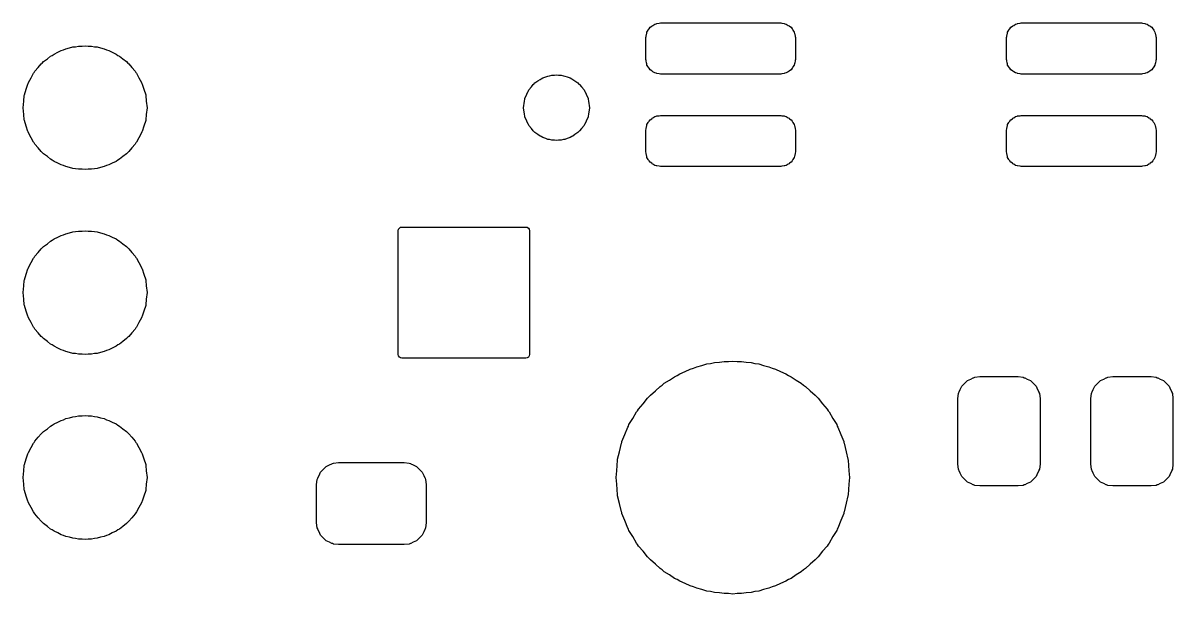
# Model space of a CAD drawing. Extents: x -3.89 to 1.02, y -1.82 to 1.02.
# Drawn here: x -2.188 to -1.567, y -0.063 to 0.246 of the extents above; entities that cross this region are included whole.
import ezdxf

# ---------------------------------------------------------------- set-up
doc = ezdxf.new("R2010")
doc.units = 0
doc.header["$MEASUREMENT"] = 0
doc.layers.add('BLACK', color=7, linetype='CONTINUOUS')

msp = doc.modelspace()

# ---------------------------------------------------------------- linework, layer by layer
at = {"layer": 'BLACK', "linetype": 'CONTINUOUS'}
for p, q in [((-1.85042, 0.24196), (-1.85021, 0.2424)), ((-1.85021, 0.2424), (-1.84995, 0.24267)), ((-1.84995, 0.24267), (-1.84939, 0.2435)), ((-1.84939, 0.2435), (-1.84856, 0.24406)), ((-1.84856, 0.24406), (-1.84829, 0.24433)), ((-1.84829, 0.24433), (-1.84785, 0.24453)), ((-1.84785, 0.24453), (-1.84682, 0.24522)), ((-1.84682, 0.24522), (-1.84605, 0.24537)), ((-1.84605, 0.24537), (-1.84572, 0.24552)), ((-1.84572, 0.24552), (-1.84443, 0.24569)), ((-1.84443, 0.24569), (-1.84379, 0.24582)), ((-1.84379, 0.24582), (-1.77883, 0.24582)), ((-1.77883, 0.24582), (-1.7782, 0.24569)), ((-1.7782, 0.24569), (-1.77691, 0.24552)), ((-1.77691, 0.24552), (-1.77658, 0.24537)), ((-1.77658, 0.24537), (-1.77581, 0.24522)), ((-1.77581, 0.24522), (-1.77478, 0.24453)), ((-1.77478, 0.24453), (-1.77434, 0.24433)), ((-1.77434, 0.24433), (-1.77407, 0.24406)), ((-1.77407, 0.24406), (-1.77324, 0.2435)), ((-1.77324, 0.2435), (-1.77268, 0.24267)), ((-1.77268, 0.24267), (-1.77241, 0.2424)), ((-1.77241, 0.2424), (-1.77221, 0.24196)), ((-1.65554, 0.24196), (-1.65533, 0.2424)), ((-1.65533, 0.2424), (-1.65506, 0.24267)), ((-1.65506, 0.24267), (-1.65451, 0.2435)), ((-1.65451, 0.2435), (-1.65368, 0.24406)), ((-1.65368, 0.24406), (-1.65341, 0.24433)), ((-1.65341, 0.24433), (-1.65297, 0.24453)), ((-1.65297, 0.24453), (-1.65194, 0.24522)), ((-1.65194, 0.24522), (-1.65117, 0.24537)), ((-1.65117, 0.24537), (-1.65084, 0.24552)), ((-1.65084, 0.24552), (-1.64954, 0.24569)), ((-1.64954, 0.24569), (-1.64891, 0.24582)), ((-1.64891, 0.24582), (-1.58395, 0.24582)), ((-1.58395, 0.24582), (-1.58332, 0.24569)), ((-1.58332, 0.24569), (-1.58202, 0.24552)), ((-1.58202, 0.24552), (-1.5817, 0.24537)), ((-1.5817, 0.24537), (-1.58092, 0.24522)), ((-1.58092, 0.24522), (-1.5799, 0.24453)), ((-1.5799, 0.24453), (-1.57946, 0.24433)), ((-1.57946, 0.24433), (-1.57919, 0.24406)), ((-1.57919, 0.24406), (-1.57836, 0.2435)), ((-1.57836, 0.2435), (-1.5778, 0.24267)), ((-1.5778, 0.24267), (-1.57753, 0.2424)), ((-1.57753, 0.2424), (-1.57733, 0.24196)), ((-1.85171, 0.23791), (-1.85158, 0.23854)), ((-1.85171, 0.22609), (-1.85171, 0.23791)), ((-1.85158, 0.23854), (-1.85141, 0.23983)), ((-1.85141, 0.23983), (-1.85126, 0.24016)), ((-1.85126, 0.24016), (-1.85111, 0.24093)), ((-1.85111, 0.24093), (-1.85042, 0.24196)), ((-1.77221, 0.24196), (-1.77152, 0.24093)), ((-1.77152, 0.24093), (-1.77137, 0.24016)), ((-1.77137, 0.24016), (-1.77122, 0.23983)), ((-1.77122, 0.23983), (-1.77105, 0.23854)), ((-1.77105, 0.23854), (-1.77092, 0.23791)), ((-1.77092, 0.23791), (-1.77092, 0.22609)), ((-1.65683, 0.23791), (-1.6567, 0.23854)), ((-1.65683, 0.22609), (-1.65683, 0.23791)), ((-1.6567, 0.23854), (-1.65653, 0.23983)), ((-1.65653, 0.23983), (-1.65638, 0.24016)), ((-1.65638, 0.24016), (-1.65622, 0.24093)), ((-1.65622, 0.24093), (-1.65554, 0.24196)), ((-1.57733, 0.24196), (-1.57664, 0.24093)), ((-1.57664, 0.24093), (-1.57649, 0.24016)), ((-1.57649, 0.24016), (-1.57633, 0.23983)), ((-1.57633, 0.23983), (-1.57616, 0.23854)), ((-1.57616, 0.23854), (-1.57604, 0.23791)), ((-1.57604, 0.23791), (-1.57604, 0.22609)), ((-2.17148, 0.22901), (-2.16935, 0.22996)), ((-2.16935, 0.22996), (-2.16754, 0.23093)), ((-2.16754, 0.23093), (-2.16639, 0.23128)), ((-2.16639, 0.23128), (-2.16508, 0.23186)), ((-2.16508, 0.23186), (-2.16302, 0.2323)), ((-2.16302, 0.2323), (-2.16126, 0.23284)), ((-2.16126, 0.23284), (-2.15985, 0.23297)), ((-2.15985, 0.23297), (-2.15823, 0.23332)), ((-2.15823, 0.23332), (-2.15635, 0.23332)), ((-2.15635, 0.23332), (-2.15472, 0.23348)), ((-2.15472, 0.23348), (-2.1531, 0.23332)), ((-2.1531, 0.23332), (-2.15122, 0.23332)), ((-2.15122, 0.23332), (-2.1496, 0.23297)), ((-2.1496, 0.23297), (-2.14819, 0.23284)), ((-2.14819, 0.23284), (-2.14643, 0.2323)), ((-2.14643, 0.2323), (-2.14437, 0.23186)), ((-2.14437, 0.23186), (-2.14306, 0.23128)), ((-2.14306, 0.23128), (-2.14191, 0.23093)), ((-2.14191, 0.23093), (-2.14009, 0.22996)), ((-2.14009, 0.22996), (-2.13797, 0.22901)), ((-2.1784, 0.22367), (-2.17781, 0.22416)), ((-2.17781, 0.22416), (-2.17714, 0.2249)), ((-2.17714, 0.2249), (-2.17508, 0.2264)), ((-2.17508, 0.2264), (-2.17332, 0.22784)), ((-2.17332, 0.22784), (-2.17246, 0.2283)), ((-2.17246, 0.2283), (-2.17148, 0.22901)), ((-2.13797, 0.22901), (-2.13699, 0.2283)), ((-2.13699, 0.2283), (-2.13612, 0.22784)), ((-2.13612, 0.22784), (-2.13437, 0.22639)), ((-2.13437, 0.22639), (-2.13231, 0.2249)), ((-2.13231, 0.2249), (-2.13164, 0.22416)), ((-2.13164, 0.22416), (-2.13105, 0.22367)), ((-1.85158, 0.22546), (-1.85171, 0.22609)), ((-1.85141, 0.22417), (-1.85158, 0.22546)), ((-1.85126, 0.22384), (-1.85141, 0.22417)), ((-1.85111, 0.22307), (-1.85126, 0.22384)), ((-1.77137, 0.22384), (-1.77152, 0.22307)), ((-1.77122, 0.22417), (-1.77137, 0.22384)), ((-1.77105, 0.22546), (-1.77122, 0.22417)), ((-1.77092, 0.22609), (-1.77105, 0.22546)), ((-1.6567, 0.22546), (-1.65683, 0.22609)), ((-1.65653, 0.22417), (-1.6567, 0.22546)), ((-1.65638, 0.22384), (-1.65653, 0.22417)), ((-1.65622, 0.22307), (-1.65638, 0.22384)), ((-1.57649, 0.22384), (-1.57664, 0.22307)), ((-1.57633, 0.22417), (-1.57649, 0.22384)), ((-1.57616, 0.22546), (-1.57633, 0.22417)), ((-1.57604, 0.22609), (-1.57616, 0.22546)), ((-2.18383, 0.21623), (-2.18256, 0.2186)), ((-2.18256, 0.2186), (-2.18222, 0.21902)), ((-2.18222, 0.21902), (-2.18183, 0.21969)), ((-2.18183, 0.21969), (-2.17998, 0.22175)), ((-2.17998, 0.22175), (-2.1784, 0.22367)), ((-2.13105, 0.22367), (-2.12947, 0.22175)), ((-2.12947, 0.22175), (-2.12762, 0.21969)), ((-2.12762, 0.21969), (-2.12723, 0.21902)), ((-2.12723, 0.21902), (-2.12689, 0.2186)), ((-2.12689, 0.2186), (-2.12562, 0.21623)), ((-1.90373, 0.21722), (-1.90253, 0.21757)), ((-1.90253, 0.21757), (-1.90105, 0.21757)), ((-1.90105, 0.21757), (-1.9, 0.21771)), ((-1.9, 0.21771), (-1.89895, 0.21757)), ((-1.89895, 0.21757), (-1.89747, 0.21757)), ((-1.89747, 0.21757), (-1.89627, 0.21722)), ((-1.85042, 0.22204), (-1.85111, 0.22307)), ((-1.85021, 0.2216), (-1.85042, 0.22204)), ((-1.84995, 0.22133), (-1.85021, 0.2216)), ((-1.84939, 0.2205), (-1.84995, 0.22133)), ((-1.84856, 0.21994), (-1.84939, 0.2205)), ((-1.84829, 0.21967), (-1.84856, 0.21994)), ((-1.84785, 0.21947), (-1.84829, 0.21967)), ((-1.84682, 0.21878), (-1.84785, 0.21947)), ((-1.84605, 0.21863), (-1.84682, 0.21878)), ((-1.84572, 0.21848), (-1.84605, 0.21863)), ((-1.84443, 0.21831), (-1.84572, 0.21848)), ((-1.84379, 0.21818), (-1.84443, 0.21831)), ((-1.84347, 0.21818), (-1.84379, 0.21818)), ((-1.77916, 0.21818), (-1.84347, 0.21818)), ((-1.77883, 0.21818), (-1.77916, 0.21818)), ((-1.7782, 0.21831), (-1.77883, 0.21818)), ((-1.77691, 0.21848), (-1.7782, 0.21831)), ((-1.77658, 0.21863), (-1.77691, 0.21848)), ((-1.77581, 0.21878), (-1.77658, 0.21863)), ((-1.77478, 0.21947), (-1.77581, 0.21878)), ((-1.77434, 0.21967), (-1.77478, 0.21947)), ((-1.77407, 0.21994), (-1.77434, 0.21967)), ((-1.77324, 0.2205), (-1.77407, 0.21994)), ((-1.77268, 0.22133), (-1.77324, 0.2205)), ((-1.77241, 0.2216), (-1.77268, 0.22133)), ((-1.77221, 0.22204), (-1.77241, 0.2216)), ((-1.77152, 0.22307), (-1.77221, 0.22204)), ((-1.65554, 0.22204), (-1.65622, 0.22307)), ((-1.65533, 0.2216), (-1.65554, 0.22204)), ((-1.65506, 0.22133), (-1.65533, 0.2216)), ((-1.65451, 0.2205), (-1.65506, 0.22133)), ((-1.65368, 0.21994), (-1.65451, 0.2205)), ((-1.65341, 0.21967), (-1.65368, 0.21994)), ((-1.65297, 0.21947), (-1.65341, 0.21967)), ((-1.65194, 0.21878), (-1.65297, 0.21947)), ((-1.65117, 0.21863), (-1.65194, 0.21878)), ((-1.65084, 0.21848), (-1.65117, 0.21863)), ((-1.64954, 0.21831), (-1.65084, 0.21848)), ((-1.64891, 0.21818), (-1.64954, 0.21831)), ((-1.64859, 0.21818), (-1.64891, 0.21818)), ((-1.58427, 0.21818), (-1.64859, 0.21818)), ((-1.58395, 0.21818), (-1.58427, 0.21818)), ((-1.58332, 0.21831), (-1.58395, 0.21818)), ((-1.58202, 0.21848), (-1.58332, 0.21831)), ((-1.5817, 0.21863), (-1.58202, 0.21848)), ((-1.58092, 0.21878), (-1.5817, 0.21863)), ((-1.5799, 0.21947), (-1.58092, 0.21878)), ((-1.57946, 0.21967), (-1.5799, 0.21947)), ((-1.57919, 0.21994), (-1.57946, 0.21967)), ((-1.57836, 0.2205), (-1.57919, 0.21994)), ((-1.5778, 0.22133), (-1.57836, 0.2205)), ((-1.57753, 0.2216), (-1.5778, 0.22133)), ((-1.57733, 0.22204), (-1.57753, 0.2216)), ((-1.57664, 0.22307), (-1.57733, 0.22204)), ((-2.18649, 0.21006), (-2.18566, 0.21281)), ((-2.18566, 0.21281), (-2.1855, 0.2131)), ((-2.1855, 0.2131), (-2.18533, 0.21363)), ((-2.18533, 0.21363), (-2.18383, 0.21623)), ((-2.12562, 0.21623), (-2.12412, 0.21363)), ((-2.12412, 0.21363), (-2.12394, 0.2131)), ((-2.12394, 0.2131), (-2.12379, 0.21281)), ((-2.12379, 0.21281), (-2.12296, 0.21006)), ((-1.91494, 0.2096), (-1.91348, 0.21128)), ((-1.91348, 0.21128), (-1.91253, 0.21252)), ((-1.91253, 0.21252), (-1.91216, 0.21281)), ((-1.91216, 0.21281), (-1.91163, 0.21342)), ((-1.91163, 0.21342), (-1.90998, 0.21448)), ((-1.90998, 0.21448), (-1.90886, 0.21534)), ((-1.90886, 0.21534), (-1.90824, 0.2156)), ((-1.90824, 0.2156), (-1.90738, 0.21615)), ((-1.90738, 0.21615), (-1.90574, 0.21663)), ((-1.90574, 0.21663), (-1.90458, 0.21711)), ((-1.90458, 0.21711), (-1.90373, 0.21722)), ((-1.89627, 0.21722), (-1.89542, 0.21711)), ((-1.89542, 0.21711), (-1.89426, 0.21663)), ((-1.89426, 0.21663), (-1.89262, 0.21615)), ((-1.89262, 0.21615), (-1.89176, 0.2156)), ((-1.89176, 0.2156), (-1.89114, 0.21534)), ((-1.89114, 0.21534), (-1.89002, 0.21447)), ((-1.89002, 0.21447), (-1.88837, 0.21342)), ((-1.88837, 0.21342), (-1.88784, 0.21281)), ((-1.88784, 0.21281), (-1.88747, 0.21252)), ((-1.88747, 0.21252), (-1.88652, 0.21128)), ((-1.88652, 0.21128), (-1.88506, 0.2096)), ((-2.18785, 0.20361), (-2.18756, 0.20653)), ((-2.18756, 0.20653), (-2.18753, 0.20663)), ((-2.18753, 0.20663), (-2.1875, 0.20697)), ((-2.1875, 0.20697), (-2.18649, 0.21006)), ((-2.12296, 0.21006), (-2.12195, 0.20697)), ((-2.12195, 0.20697), (-2.12192, 0.20663)), ((-2.12192, 0.20663), (-2.12189, 0.20653)), ((-2.12189, 0.20653), (-2.1216, 0.2036)), ((-1.91704, 0.205), (-1.91596, 0.20735)), ((-1.91596, 0.20735), (-1.91534, 0.20886)), ((-1.91534, 0.20886), (-1.91518, 0.20906)), ((-1.91518, 0.20906), (-1.91494, 0.2096)), ((-1.88506, 0.2096), (-1.88482, 0.20906)), ((-1.88482, 0.20906), (-1.88466, 0.20886)), ((-1.88466, 0.20886), (-1.88404, 0.20735)), ((-1.88404, 0.20735), (-1.88296, 0.205)), ((-2.18823, 0.2), (-2.18785, 0.20361)), ((-2.18785, 0.19639), (-2.18823, 0.2)), ((-2.1216, 0.2036), (-2.12122, 0.2)), ((-2.12122, 0.2), (-2.1216, 0.1964)), ((-1.91776, 0.2), (-1.91725, 0.20351)), ((-1.91725, 0.19649), (-1.91776, 0.2)), ((-1.91725, 0.20351), (-1.91711, 0.20458)), ((-1.91711, 0.20458), (-1.91709, 0.20463)), ((-1.91709, 0.20463), (-1.91704, 0.205)), ((-1.88296, 0.205), (-1.88291, 0.20463)), ((-1.88291, 0.20463), (-1.88289, 0.20458)), ((-1.88289, 0.20458), (-1.88275, 0.2035)), ((-1.88275, 0.2035), (-1.88224, 0.2)), ((-1.88224, 0.2), (-1.88275, 0.1965)), ((-2.18756, 0.19347), (-2.18785, 0.19639)), ((-2.18753, 0.19337), (-2.18756, 0.19347)), ((-2.1875, 0.19303), (-2.18753, 0.19337)), ((-2.18649, 0.18994), (-2.1875, 0.19303)), ((-2.12195, 0.19303), (-2.12296, 0.18994)), ((-2.12192, 0.19337), (-2.12195, 0.19303)), ((-2.12189, 0.19347), (-2.12192, 0.19337)), ((-2.1216, 0.1964), (-2.12189, 0.19347)), ((-1.91711, 0.19542), (-1.91725, 0.19649)), ((-1.91709, 0.19537), (-1.91711, 0.19542)), ((-1.91704, 0.195), (-1.91709, 0.19537)), ((-1.91596, 0.19265), (-1.91704, 0.195)), ((-1.91534, 0.19114), (-1.91596, 0.19265)), ((-1.88404, 0.19265), (-1.88466, 0.19114)), ((-1.88296, 0.195), (-1.88404, 0.19265)), ((-1.88291, 0.19537), (-1.88296, 0.195)), ((-1.88289, 0.19542), (-1.88291, 0.19537)), ((-1.88275, 0.1965), (-1.88289, 0.19542)), ((-1.85021, 0.1924), (-1.84995, 0.19267)), ((-1.84995, 0.19267), (-1.84939, 0.1935)), ((-1.84939, 0.1935), (-1.84856, 0.19406)), ((-1.84856, 0.19406), (-1.84829, 0.19433)), ((-1.84829, 0.19433), (-1.84785, 0.19453)), ((-1.84785, 0.19453), (-1.84682, 0.19522)), ((-1.84682, 0.19522), (-1.84605, 0.19537)), ((-1.84605, 0.19537), (-1.84572, 0.19552)), ((-1.84572, 0.19552), (-1.84443, 0.19569)), ((-1.84443, 0.19569), (-1.84379, 0.19582)), ((-1.84379, 0.19582), (-1.77883, 0.19582)), ((-1.77883, 0.19582), (-1.7782, 0.19569)), ((-1.7782, 0.19569), (-1.77691, 0.19552)), ((-1.77691, 0.19552), (-1.77658, 0.19537)), ((-1.77658, 0.19537), (-1.77581, 0.19522)), ((-1.77581, 0.19522), (-1.77478, 0.19453)), ((-1.77478, 0.19453), (-1.77434, 0.19433)), ((-1.77434, 0.19433), (-1.77407, 0.19406)), ((-1.77407, 0.19406), (-1.77324, 0.1935)), ((-1.77324, 0.1935), (-1.77268, 0.19267)), ((-1.77268, 0.19267), (-1.77241, 0.1924)), ((-1.65533, 0.1924), (-1.65506, 0.19267)), ((-1.65506, 0.19267), (-1.65451, 0.1935)), ((-1.65451, 0.1935), (-1.65368, 0.19406)), ((-1.65368, 0.19406), (-1.65341, 0.19433)), ((-1.65341, 0.19433), (-1.65297, 0.19453)), ((-1.65297, 0.19453), (-1.65194, 0.19522)), ((-1.65194, 0.19522), (-1.65117, 0.19537)), ((-1.65117, 0.19537), (-1.65084, 0.19552)), ((-1.65084, 0.19552), (-1.64954, 0.19569)), ((-1.64954, 0.19569), (-1.64891, 0.19582)), ((-1.64891, 0.19582), (-1.58395, 0.19582)), ((-1.58395, 0.19582), (-1.58332, 0.19569)), ((-1.58332, 0.19569), (-1.58202, 0.19552)), ((-1.58202, 0.19552), (-1.5817, 0.19537)), ((-1.5817, 0.19537), (-1.58092, 0.19522)), ((-1.58092, 0.19522), (-1.5799, 0.19453)), ((-1.5799, 0.19453), (-1.57946, 0.19433)), ((-1.57946, 0.19433), (-1.57919, 0.19406)), ((-1.57919, 0.19406), (-1.57836, 0.1935)), ((-1.57836, 0.1935), (-1.5778, 0.19267)), ((-1.5778, 0.19267), (-1.57753, 0.1924)), ((-2.18566, 0.18719), (-2.18649, 0.18994)), ((-2.1855, 0.1869), (-2.18566, 0.18719)), ((-2.18533, 0.18637), (-2.1855, 0.1869)), ((-2.12394, 0.1869), (-2.12412, 0.18637)), ((-2.12379, 0.18719), (-2.12394, 0.1869)), ((-2.12296, 0.18994), (-2.12379, 0.18719)), ((-1.91518, 0.19094), (-1.91534, 0.19114)), ((-1.91494, 0.1904), (-1.91518, 0.19094)), ((-1.91348, 0.18872), (-1.91494, 0.1904)), ((-1.91253, 0.18748), (-1.91348, 0.18872)), ((-1.91216, 0.18719), (-1.91253, 0.18748)), ((-1.91163, 0.18658), (-1.91216, 0.18719)), ((-1.90998, 0.18552), (-1.91163, 0.18658)), ((-1.88837, 0.18658), (-1.89002, 0.18552)), ((-1.88784, 0.18719), (-1.88837, 0.18658)), ((-1.88747, 0.18748), (-1.88784, 0.18719)), ((-1.88652, 0.18872), (-1.88747, 0.18748)), ((-1.88506, 0.1904), (-1.88652, 0.18872)), ((-1.88482, 0.19094), (-1.88506, 0.1904)), ((-1.88466, 0.19114), (-1.88482, 0.19094)), ((-1.85171, 0.18791), (-1.85158, 0.18854)), ((-1.85171, 0.17609), (-1.85171, 0.18791)), ((-1.85158, 0.18854), (-1.85141, 0.18983)), ((-1.85141, 0.18983), (-1.85126, 0.19016)), ((-1.85126, 0.19016), (-1.85111, 0.19093)), ((-1.85111, 0.19093), (-1.85042, 0.19196)), ((-1.85042, 0.19196), (-1.85021, 0.1924)), ((-1.77241, 0.1924), (-1.77221, 0.19196)), ((-1.77221, 0.19196), (-1.77152, 0.19093)), ((-1.77152, 0.19093), (-1.77137, 0.19016)), ((-1.77137, 0.19016), (-1.77122, 0.18983)), ((-1.77122, 0.18983), (-1.77105, 0.18854)), ((-1.77105, 0.18854), (-1.77092, 0.18791)), ((-1.77092, 0.18791), (-1.77092, 0.17609)), ((-1.65683, 0.18791), (-1.6567, 0.18854)), ((-1.65683, 0.17609), (-1.65683, 0.18791)), ((-1.6567, 0.18854), (-1.65653, 0.18983)), ((-1.65653, 0.18983), (-1.65638, 0.19016)), ((-1.65638, 0.19016), (-1.65622, 0.19093)), ((-1.65622, 0.19093), (-1.65554, 0.19196)), ((-1.65554, 0.19196), (-1.65533, 0.1924)), ((-1.57753, 0.1924), (-1.57733, 0.19196)), ((-1.57733, 0.19196), (-1.57664, 0.19093)), ((-1.57664, 0.19093), (-1.57649, 0.19016)), ((-1.57649, 0.19016), (-1.57633, 0.18983)), ((-1.57633, 0.18983), (-1.57616, 0.18854)), ((-1.57616, 0.18854), (-1.57604, 0.18791)), ((-1.57604, 0.18791), (-1.57604, 0.17609)), ((-2.18383, 0.18377), (-2.18533, 0.18637)), ((-2.18256, 0.1814), (-2.18383, 0.18377)), ((-2.18222, 0.18098), (-2.18256, 0.1814)), ((-2.18183, 0.18031), (-2.18222, 0.18098)), ((-2.17998, 0.17825), (-2.18183, 0.18031)), ((-2.12762, 0.18031), (-2.12947, 0.17825)), ((-2.12723, 0.18098), (-2.12762, 0.18031)), ((-2.12689, 0.1814), (-2.12723, 0.18098)), ((-2.12562, 0.18377), (-2.12689, 0.1814)), ((-2.12412, 0.18637), (-2.12562, 0.18377)), ((-1.90886, 0.18466), (-1.90998, 0.18552)), ((-1.90824, 0.18441), (-1.90886, 0.18466)), ((-1.90738, 0.18385), (-1.90824, 0.18441)), ((-1.90574, 0.18337), (-1.90738, 0.18385)), ((-1.90458, 0.18289), (-1.90574, 0.18337)), ((-1.90373, 0.18278), (-1.90458, 0.18289)), ((-1.90253, 0.18243), (-1.90373, 0.18278)), ((-1.90105, 0.18243), (-1.90253, 0.18243)), ((-1.9, 0.18229), (-1.90105, 0.18243)), ((-1.89895, 0.18243), (-1.9, 0.18229)), ((-1.89747, 0.18243), (-1.89895, 0.18243)), ((-1.89627, 0.18278), (-1.89747, 0.18243)), ((-1.89542, 0.18289), (-1.89627, 0.18278)), ((-1.89426, 0.18337), (-1.89542, 0.18289)), ((-1.89262, 0.18385), (-1.89426, 0.18337)), ((-1.89176, 0.18441), (-1.89262, 0.18385)), ((-1.89114, 0.18466), (-1.89176, 0.18441)), ((-1.89002, 0.18552), (-1.89114, 0.18466)), ((-2.1784, 0.17633), (-2.17998, 0.17825)), ((-2.17781, 0.17584), (-2.1784, 0.17633)), ((-2.17714, 0.1751), (-2.17781, 0.17584)), ((-2.17508, 0.17361), (-2.17714, 0.1751)), ((-2.13231, 0.1751), (-2.13436, 0.17361)), ((-2.13164, 0.17584), (-2.13231, 0.1751)), ((-2.13105, 0.17633), (-2.13164, 0.17584)), ((-2.12947, 0.17825), (-2.13105, 0.17633)), ((-1.85158, 0.17546), (-1.85171, 0.17609)), ((-1.85141, 0.17417), (-1.85158, 0.17546)), ((-1.85126, 0.17384), (-1.85141, 0.17417)), ((-1.77122, 0.17417), (-1.77137, 0.17384)), ((-1.77105, 0.17546), (-1.77122, 0.17417)), ((-1.77092, 0.17609), (-1.77105, 0.17546)), ((-1.6567, 0.17546), (-1.65683, 0.17609)), ((-1.65653, 0.17417), (-1.6567, 0.17546)), ((-1.65638, 0.17384), (-1.65653, 0.17417)), ((-1.57633, 0.17417), (-1.57649, 0.17384)), ((-1.57616, 0.17546), (-1.57633, 0.17417)), ((-1.57604, 0.17609), (-1.57616, 0.17546)), ((-2.17332, 0.17216), (-2.17508, 0.17361)), ((-2.17246, 0.1717), (-2.17332, 0.17216)), ((-2.17148, 0.17098), (-2.17246, 0.1717)), ((-2.16935, 0.17004), (-2.17148, 0.17098)), ((-2.16754, 0.16907), (-2.16935, 0.17004)), ((-2.16639, 0.16872), (-2.16754, 0.16907)), ((-2.16508, 0.16814), (-2.16639, 0.16872)), ((-2.16302, 0.1677), (-2.16508, 0.16814)), ((-2.14437, 0.16814), (-2.14643, 0.1677)), ((-2.14306, 0.16872), (-2.14437, 0.16814)), ((-2.14191, 0.16907), (-2.14306, 0.16872)), ((-2.14009, 0.17004), (-2.14191, 0.16907)), ((-2.13797, 0.17098), (-2.14009, 0.17004)), ((-2.13699, 0.1717), (-2.13797, 0.17098)), ((-2.13612, 0.17216), (-2.13699, 0.1717)), ((-2.13436, 0.17361), (-2.13612, 0.17216)), ((-1.85111, 0.17307), (-1.85126, 0.17384)), ((-1.85042, 0.17204), (-1.85111, 0.17307)), ((-1.85021, 0.1716), (-1.85042, 0.17204)), ((-1.84995, 0.17133), (-1.85021, 0.1716)), ((-1.84939, 0.1705), (-1.84995, 0.17133)), ((-1.84856, 0.16994), (-1.84939, 0.1705)), ((-1.84829, 0.16967), (-1.84856, 0.16994)), ((-1.84785, 0.16947), (-1.84829, 0.16967)), ((-1.84682, 0.16878), (-1.84785, 0.16947)), ((-1.84605, 0.16863), (-1.84682, 0.16878)), ((-1.84572, 0.16848), (-1.84605, 0.16863)), ((-1.84443, 0.16831), (-1.84572, 0.16848)), ((-1.84379, 0.16818), (-1.84443, 0.16831)), ((-1.84347, 0.16818), (-1.84379, 0.16818)), ((-1.77916, 0.16818), (-1.84347, 0.16818)), ((-1.77883, 0.16818), (-1.77916, 0.16818)), ((-1.7782, 0.16831), (-1.77883, 0.16818)), ((-1.77691, 0.16848), (-1.7782, 0.16831)), ((-1.77658, 0.16863), (-1.77691, 0.16848)), ((-1.77581, 0.16878), (-1.77658, 0.16863)), ((-1.77478, 0.16947), (-1.77581, 0.16878)), ((-1.77434, 0.16967), (-1.77478, 0.16947)), ((-1.77407, 0.16994), (-1.77434, 0.16967)), ((-1.77324, 0.1705), (-1.77407, 0.16994)), ((-1.77268, 0.17133), (-1.77324, 0.1705)), ((-1.77241, 0.1716), (-1.77268, 0.17133)), ((-1.77221, 0.17204), (-1.77241, 0.1716)), ((-1.77152, 0.17307), (-1.77221, 0.17204)), ((-1.77137, 0.17384), (-1.77152, 0.17307)), ((-1.65622, 0.17307), (-1.65638, 0.17384)), ((-1.65554, 0.17204), (-1.65622, 0.17307)), ((-1.65533, 0.1716), (-1.65554, 0.17204)), ((-1.65506, 0.17133), (-1.65533, 0.1716)), ((-1.65451, 0.1705), (-1.65506, 0.17133)), ((-1.65368, 0.16994), (-1.65451, 0.1705)), ((-1.65341, 0.16967), (-1.65368, 0.16994)), ((-1.65297, 0.16947), (-1.65341, 0.16967)), ((-1.65194, 0.16878), (-1.65297, 0.16947)), ((-1.65117, 0.16863), (-1.65194, 0.16878)), ((-1.65084, 0.16848), (-1.65117, 0.16863)), ((-1.64954, 0.16831), (-1.65084, 0.16848)), ((-1.64891, 0.16818), (-1.64954, 0.16831)), ((-1.64859, 0.16818), (-1.64891, 0.16818)), ((-1.58427, 0.16818), (-1.64859, 0.16818)), ((-1.58395, 0.16818), (-1.58427, 0.16818)), ((-1.58332, 0.16831), (-1.58395, 0.16818)), ((-1.58202, 0.16848), (-1.58332, 0.16831)), ((-1.5817, 0.16863), (-1.58202, 0.16848)), ((-1.58092, 0.16878), (-1.5817, 0.16863)), ((-1.5799, 0.16947), (-1.58092, 0.16878)), ((-1.57946, 0.16967), (-1.5799, 0.16947)), ((-1.57919, 0.16994), (-1.57946, 0.16967)), ((-1.57836, 0.1705), (-1.57919, 0.16994)), ((-1.5778, 0.17133), (-1.57836, 0.1705)), ((-1.57753, 0.1716), (-1.5778, 0.17133)), ((-1.57733, 0.17204), (-1.57753, 0.1716)), ((-1.57664, 0.17307), (-1.57733, 0.17204)), ((-1.57649, 0.17384), (-1.57664, 0.17307)), ((-2.16126, 0.16716), (-2.16302, 0.1677)), ((-2.15985, 0.16703), (-2.16126, 0.16716)), ((-2.15823, 0.16668), (-2.15985, 0.16703)), ((-2.15635, 0.16668), (-2.15823, 0.16668)), ((-2.15472, 0.16652), (-2.15635, 0.16668)), ((-2.1531, 0.16668), (-2.15472, 0.16652)), ((-2.15122, 0.16668), (-2.1531, 0.16668)), ((-2.1496, 0.16703), (-2.15122, 0.16668)), ((-2.14819, 0.16716), (-2.1496, 0.16703)), ((-2.14643, 0.1677), (-2.14819, 0.16716)), ((-2.16935, 0.12996), (-2.16754, 0.13093)), ((-2.16754, 0.13093), (-2.16639, 0.13128)), ((-2.16639, 0.13128), (-2.16508, 0.13186)), ((-2.16508, 0.13186), (-2.16302, 0.1323)), ((-2.16302, 0.1323), (-2.16126, 0.13284)), ((-2.16126, 0.13284), (-2.15985, 0.13298)), ((-2.15985, 0.13298), (-2.15823, 0.13332)), ((-2.15823, 0.13332), (-2.15635, 0.13332)), ((-2.15635, 0.13332), (-2.15472, 0.13348)), ((-2.15472, 0.13348), (-2.1531, 0.13332)), ((-2.1531, 0.13332), (-2.15122, 0.13332)), ((-2.15122, 0.13332), (-2.1496, 0.13298)), ((-2.1496, 0.13298), (-2.14819, 0.13284)), ((-2.14819, 0.13284), (-2.14643, 0.1323)), ((-2.14643, 0.1323), (-2.14437, 0.13186)), ((-2.14437, 0.13186), (-2.14306, 0.13128)), ((-2.14306, 0.13128), (-2.14191, 0.13093)), ((-2.14191, 0.13093), (-2.14009, 0.12996)), ((-1.98547, 0.13347), (-1.98532, 0.13423)), ((-1.98547, 0.06654), (-1.98547, 0.13347)), ((-1.98532, 0.13423), (-1.98488, 0.13488)), ((-1.98488, 0.13488), (-1.98423, 0.13532)), ((-1.98423, 0.13532), (-1.98346, 0.13547)), ((-1.98346, 0.13547), (-1.91654, 0.13547)), ((-1.91654, 0.13547), (-1.91577, 0.13532)), ((-1.91577, 0.13532), (-1.91512, 0.13488)), ((-1.91512, 0.13488), (-1.91468, 0.13423)), ((-1.91468, 0.13423), (-1.91453, 0.13347)), ((-1.91453, 0.13347), (-1.91453, 0.06654)), ((-2.17781, 0.12416), (-2.17714, 0.1249)), ((-2.17714, 0.1249), (-2.17508, 0.1264)), ((-2.17508, 0.1264), (-2.17332, 0.12784)), ((-2.17332, 0.12784), (-2.17246, 0.1283)), ((-2.17246, 0.1283), (-2.17148, 0.12901)), ((-2.17148, 0.12901), (-2.16935, 0.12996)), ((-2.14009, 0.12996), (-2.13797, 0.12901)), ((-2.13797, 0.12901), (-2.13699, 0.1283)), ((-2.13699, 0.1283), (-2.13612, 0.12784)), ((-2.13612, 0.12784), (-2.13437, 0.12639)), ((-2.13437, 0.12639), (-2.13231, 0.1249)), ((-2.13231, 0.1249), (-2.13164, 0.12416)), ((-2.18383, 0.11623), (-2.18256, 0.1186)), ((-2.18256, 0.1186), (-2.18222, 0.11902)), ((-2.18222, 0.11902), (-2.18183, 0.11969)), ((-2.18183, 0.11969), (-2.17998, 0.12175)), ((-2.17998, 0.12175), (-2.1784, 0.12367)), ((-2.1784, 0.12367), (-2.17781, 0.12416)), ((-2.13164, 0.12416), (-2.13105, 0.12367)), ((-2.13105, 0.12367), (-2.12947, 0.12175)), ((-2.12947, 0.12175), (-2.12762, 0.11969)), ((-2.12762, 0.11969), (-2.12723, 0.11902)), ((-2.12723, 0.11902), (-2.12689, 0.1186)), ((-2.12689, 0.1186), (-2.12562, 0.11623)), ((-2.18649, 0.11006), (-2.18566, 0.11281)), ((-2.18566, 0.11281), (-2.1855, 0.1131)), ((-2.1855, 0.1131), (-2.18533, 0.11363)), ((-2.18533, 0.11363), (-2.18383, 0.11623)), ((-2.12562, 0.11623), (-2.12412, 0.11363)), ((-2.12412, 0.11363), (-2.12394, 0.1131)), ((-2.12394, 0.1131), (-2.12379, 0.11281)), ((-2.12379, 0.11281), (-2.12296, 0.11006)), ((-2.18785, 0.10361), (-2.18756, 0.10653)), ((-2.18756, 0.10653), (-2.18753, 0.10663)), ((-2.18753, 0.10663), (-2.1875, 0.10697)), ((-2.1875, 0.10697), (-2.18649, 0.11006)), ((-2.12296, 0.11006), (-2.12195, 0.10697)), ((-2.12195, 0.10697), (-2.12192, 0.10663)), ((-2.12192, 0.10663), (-2.12189, 0.10653)), ((-2.12189, 0.10653), (-2.1216, 0.1036)), ((-2.18823, 0.1), (-2.18785, 0.10361)), ((-2.18785, 0.09639), (-2.18823, 0.1)), ((-2.1216, 0.1036), (-2.12122, 0.1)), ((-2.12122, 0.1), (-2.1216, 0.0964)), ((-2.18756, 0.09347), (-2.18785, 0.09639)), ((-2.18753, 0.09337), (-2.18756, 0.09347)), ((-2.1875, 0.09303), (-2.18753, 0.09337)), ((-2.12192, 0.09337), (-2.12195, 0.09303)), ((-2.12189, 0.09347), (-2.12192, 0.09337)), ((-2.1216, 0.0964), (-2.12189, 0.09347)), ((-2.18649, 0.08994), (-2.1875, 0.09303)), ((-2.18566, 0.08719), (-2.18649, 0.08994)), ((-2.1855, 0.0869), (-2.18566, 0.08719)), ((-2.12379, 0.08719), (-2.12394, 0.0869)), ((-2.12296, 0.08994), (-2.12379, 0.08719)), ((-2.12195, 0.09303), (-2.12296, 0.08994)), ((-2.18533, 0.08637), (-2.1855, 0.0869)), ((-2.18383, 0.08377), (-2.18533, 0.08637)), ((-2.18256, 0.0814), (-2.18383, 0.08377)), ((-2.18222, 0.08098), (-2.18256, 0.0814)), ((-2.18183, 0.08031), (-2.18222, 0.08098)), ((-2.12723, 0.08098), (-2.12762, 0.08031)), ((-2.12689, 0.0814), (-2.12723, 0.08098)), ((-2.12562, 0.08377), (-2.12689, 0.0814)), ((-2.12412, 0.08637), (-2.12562, 0.08377)), ((-2.12394, 0.0869), (-2.12412, 0.08637)), ((-2.17998, 0.07825), (-2.18183, 0.08031)), ((-2.1784, 0.07633), (-2.17998, 0.07825)), ((-2.17781, 0.07584), (-2.1784, 0.07633)), ((-2.17714, 0.0751), (-2.17781, 0.07584)), ((-2.17508, 0.07361), (-2.17714, 0.0751)), ((-2.13231, 0.0751), (-2.13436, 0.07361)), ((-2.13164, 0.07584), (-2.13231, 0.0751)), ((-2.13105, 0.07633), (-2.13164, 0.07584)), ((-2.12947, 0.07825), (-2.13105, 0.07633)), ((-2.12762, 0.08031), (-2.12947, 0.07825)), ((-2.17332, 0.07216), (-2.17508, 0.07361)), ((-2.17246, 0.0717), (-2.17332, 0.07216)), ((-2.17148, 0.07098), (-2.17246, 0.0717)), ((-2.16935, 0.07004), (-2.17148, 0.07098)), ((-2.16754, 0.06907), (-2.16935, 0.07004)), ((-2.16639, 0.06872), (-2.16754, 0.06907)), ((-2.16508, 0.06814), (-2.16639, 0.06872)), ((-2.14306, 0.06872), (-2.14437, 0.06814)), ((-2.14191, 0.06907), (-2.14306, 0.06872)), ((-2.14009, 0.07004), (-2.14191, 0.06907)), ((-2.13797, 0.07098), (-2.14009, 0.07004)), ((-2.13699, 0.0717), (-2.13797, 0.07098)), ((-2.13612, 0.07216), (-2.13699, 0.0717)), ((-2.13436, 0.07361), (-2.13612, 0.07216)), ((-2.16302, 0.0677), (-2.16508, 0.06814)), ((-2.16126, 0.06716), (-2.16302, 0.0677)), ((-2.15985, 0.06702), (-2.16126, 0.06716)), ((-2.15823, 0.06668), (-2.15985, 0.06702)), ((-2.15635, 0.06668), (-2.15823, 0.06668)), ((-2.15472, 0.06652), (-2.15635, 0.06668)), ((-2.1531, 0.06668), (-2.15472, 0.06652)), ((-2.15122, 0.06668), (-2.1531, 0.06668)), ((-2.1496, 0.06702), (-2.15122, 0.06668)), ((-2.14819, 0.06716), (-2.1496, 0.06702)), ((-2.14643, 0.0677), (-2.14819, 0.06716)), ((-2.14437, 0.06814), (-2.14643, 0.0677)), ((-1.98532, 0.06577), (-1.98547, 0.06654)), ((-1.98488, 0.06512), (-1.98532, 0.06577)), ((-1.98423, 0.06468), (-1.98488, 0.06512)), ((-1.98346, 0.06453), (-1.98423, 0.06468)), ((-1.98298, 0.06453), (-1.98346, 0.06453)), ((-1.91702, 0.06453), (-1.98298, 0.06453)), ((-1.91654, 0.06453), (-1.91702, 0.06453)), ((-1.91577, 0.06468), (-1.91654, 0.06453)), ((-1.91512, 0.06512), (-1.91577, 0.06468)), ((-1.91468, 0.06577), (-1.91512, 0.06512)), ((-1.91453, 0.06654), (-1.91468, 0.06577)), ((-1.81671, 0.06171), (-1.81458, 0.06222)), ((-1.81458, 0.06222), (-1.81194, 0.06242)), ((-1.81194, 0.06242), (-1.80943, 0.0628)), ((-1.80943, 0.0628), (-1.80714, 0.0628)), ((-1.80714, 0.0628), (-1.80472, 0.06299)), ((-1.80472, 0.06299), (-1.80231, 0.0628)), ((-1.80231, 0.0628), (-1.80002, 0.0628)), ((-1.80002, 0.0628), (-1.79751, 0.06242)), ((-1.79751, 0.06242), (-1.79487, 0.06222)), ((-1.79487, 0.06222), (-1.79274, 0.06171)), ((-1.83479, 0.05522), (-1.83332, 0.05613)), ((-1.83332, 0.05613), (-1.83045, 0.05731)), ((-1.83045, 0.05731), (-1.82773, 0.05862)), ((-1.82773, 0.05862), (-1.826, 0.05916)), ((-1.826, 0.05916), (-1.82419, 0.05991)), ((-1.82419, 0.05991), (-1.82139, 0.06058)), ((-1.82139, 0.06058), (-1.81874, 0.0614)), ((-1.81874, 0.0614), (-1.81671, 0.06171)), ((-1.79274, 0.06171), (-1.79071, 0.0614)), ((-1.79071, 0.0614), (-1.78806, 0.06058)), ((-1.78806, 0.06058), (-1.78526, 0.05991)), ((-1.78526, 0.05991), (-1.78345, 0.05916)), ((-1.78345, 0.05916), (-1.78172, 0.05862)), ((-1.78172, 0.05862), (-1.77899, 0.05731)), ((-1.77899, 0.05731), (-1.77613, 0.05613)), ((-1.77613, 0.05613), (-1.77465, 0.05522)), ((-1.84399, 0.04924), (-1.84289, 0.04999)), ((-1.84289, 0.04999), (-1.84175, 0.05096)), ((-1.84175, 0.05096), (-1.83891, 0.0527)), ((-1.83891, 0.0527), (-1.83621, 0.05454)), ((-1.83621, 0.05454), (-1.83479, 0.05522)), ((-1.77465, 0.05522), (-1.77324, 0.05454)), ((-1.77324, 0.05454), (-1.77053, 0.0527)), ((-1.77053, 0.0527), (-1.7677, 0.05096)), ((-1.7677, 0.05096), (-1.76656, 0.04999)), ((-1.76656, 0.04999), (-1.76546, 0.04924)), ((-1.68104, 0.04941), (-1.67796, 0.05249)), ((-1.67796, 0.05249), (-1.67618, 0.05328)), ((-1.67618, 0.05328), (-1.6749, 0.05393)), ((-1.6749, 0.05393), (-1.6746, 0.05398)), ((-1.6746, 0.05398), (-1.67397, 0.05425)), ((-1.67397, 0.05425), (-1.67126, 0.05457)), ((-1.67126, 0.05457), (-1.65059, 0.05457)), ((-1.65059, 0.05457), (-1.64788, 0.05425)), ((-1.64788, 0.05425), (-1.64725, 0.05398)), ((-1.64725, 0.05398), (-1.64695, 0.05393)), ((-1.64695, 0.05393), (-1.64567, 0.05328)), ((-1.64567, 0.05328), (-1.64389, 0.05249)), ((-1.64389, 0.05249), (-1.64081, 0.04941)), ((-1.60919, 0.04941), (-1.60611, 0.05249)), ((-1.60611, 0.05249), (-1.60433, 0.05328)), ((-1.60433, 0.05328), (-1.60305, 0.05393)), ((-1.60305, 0.05393), (-1.60275, 0.05398)), ((-1.60275, 0.05398), (-1.60212, 0.05425)), ((-1.60212, 0.05425), (-1.59941, 0.05457)), ((-1.59941, 0.05457), (-1.57874, 0.05457)), ((-1.57874, 0.05457), (-1.57603, 0.05425)), ((-1.57603, 0.05425), (-1.5754, 0.05398)), ((-1.5754, 0.05398), (-1.5751, 0.05393)), ((-1.5751, 0.05393), (-1.57382, 0.05328)), ((-1.57382, 0.05328), (-1.57204, 0.05249)), ((-1.57204, 0.05249), (-1.56896, 0.04941)), ((-1.85089, 0.04284), (-1.85009, 0.04358)), ((-1.85009, 0.04358), (-1.84927, 0.04454)), ((-1.84927, 0.04454), (-1.84657, 0.04685)), ((-1.84657, 0.04685), (-1.84399, 0.04924)), ((-1.76546, 0.04924), (-1.76288, 0.04685)), ((-1.76288, 0.04685), (-1.76018, 0.04454)), ((-1.76018, 0.04454), (-1.75936, 0.04358)), ((-1.75936, 0.04358), (-1.75856, 0.04284)), ((-1.68311, 0.04272), (-1.6828, 0.04543)), ((-1.6828, 0.04543), (-1.68252, 0.04605)), ((-1.68252, 0.04605), (-1.68247, 0.04636)), ((-1.68247, 0.04636), (-1.68182, 0.04764)), ((-1.68182, 0.04764), (-1.68104, 0.04941)), ((-1.64081, 0.04941), (-1.64003, 0.04764)), ((-1.64003, 0.04764), (-1.63938, 0.04636)), ((-1.63938, 0.04636), (-1.63933, 0.04605)), ((-1.63933, 0.04605), (-1.63905, 0.04543)), ((-1.63905, 0.04543), (-1.63874, 0.04272)), ((-1.61126, 0.04272), (-1.61095, 0.04543)), ((-1.61095, 0.04543), (-1.61067, 0.04605)), ((-1.61067, 0.04605), (-1.61062, 0.04636)), ((-1.61062, 0.04636), (-1.60997, 0.04764)), ((-1.60997, 0.04764), (-1.60919, 0.04941)), ((-1.56896, 0.04941), (-1.56818, 0.04764)), ((-1.56818, 0.04764), (-1.56753, 0.04636)), ((-1.56753, 0.04636), (-1.56748, 0.04605)), ((-1.56748, 0.04605), (-1.5672, 0.04543)), ((-1.5672, 0.04543), (-1.56689, 0.04272)), ((-1.85569, 0.03703), (-1.85324, 0.03988)), ((-1.85324, 0.03988), (-1.85089, 0.04284)), ((-1.75856, 0.04284), (-1.7562, 0.03988)), ((-1.7562, 0.03988), (-1.75376, 0.03703)), ((-1.68311, 0.00728), (-1.68311, 0.04272)), ((-1.63874, 0.04272), (-1.63874, 0.00728)), ((-1.61126, 0.00728), (-1.61126, 0.04272)), ((-1.56689, 0.04272), (-1.56689, 0.00728)), ((-2.16754, 0.03093), (-2.16639, 0.03128)), ((-2.16639, 0.03128), (-2.16508, 0.03186)), ((-2.16508, 0.03186), (-2.16302, 0.0323)), ((-2.16302, 0.0323), (-2.16126, 0.03284)), ((-2.16126, 0.03284), (-2.15985, 0.03298)), ((-2.15985, 0.03298), (-2.15823, 0.03332)), ((-2.15823, 0.03332), (-2.15635, 0.03332)), ((-2.15635, 0.03332), (-2.15472, 0.03348)), ((-2.15472, 0.03348), (-2.1531, 0.03332)), ((-2.1531, 0.03332), (-2.15122, 0.03332)), ((-2.15122, 0.03332), (-2.1496, 0.03298)), ((-2.1496, 0.03298), (-2.14819, 0.03284)), ((-2.14819, 0.03284), (-2.14643, 0.0323)), ((-2.14643, 0.0323), (-2.14437, 0.03186)), ((-2.14437, 0.03186), (-2.14306, 0.03128)), ((-2.14306, 0.03128), (-2.14191, 0.03093)), ((-1.86085, 0.0286), (-1.85878, 0.03197)), ((-1.85878, 0.03197), (-1.85676, 0.03548)), ((-1.85676, 0.03548), (-1.85622, 0.03615)), ((-1.85622, 0.03615), (-1.85569, 0.03703)), ((-1.75376, 0.03703), (-1.75323, 0.03615)), ((-1.75323, 0.03615), (-1.75269, 0.03548)), ((-1.75269, 0.03548), (-1.75066, 0.03197)), ((-1.75066, 0.03197), (-1.7486, 0.0286)), ((-2.17781, 0.02416), (-2.17714, 0.0249)), ((-2.17714, 0.0249), (-2.17508, 0.02639)), ((-2.17508, 0.02639), (-2.17332, 0.02784)), ((-2.17332, 0.02784), (-2.17246, 0.0283)), ((-2.17246, 0.0283), (-2.17148, 0.02902)), ((-2.17148, 0.02902), (-2.16935, 0.02996)), ((-2.16935, 0.02996), (-2.16754, 0.03093)), ((-2.14191, 0.03093), (-2.14009, 0.02996)), ((-2.14009, 0.02996), (-2.13797, 0.02902)), ((-2.13797, 0.02902), (-2.13699, 0.0283)), ((-2.13699, 0.0283), (-2.13612, 0.02784)), ((-2.13612, 0.02784), (-2.13437, 0.02639)), ((-2.13437, 0.02639), (-2.13231, 0.0249)), ((-2.13231, 0.0249), (-2.13164, 0.02416)), ((-1.86305, 0.02328), (-1.86147, 0.02733)), ((-1.86147, 0.02733), (-1.86115, 0.02786)), ((-1.86115, 0.02786), (-1.86085, 0.0286)), ((-1.7486, 0.0286), (-1.74829, 0.02786)), ((-1.74829, 0.02786), (-1.74798, 0.02733)), ((-1.74798, 0.02733), (-1.74639, 0.02328)), ((-2.18256, 0.0186), (-2.18222, 0.01902)), ((-2.18222, 0.01902), (-2.18183, 0.01969)), ((-2.18183, 0.01969), (-2.17998, 0.02175)), ((-2.17998, 0.02175), (-2.1784, 0.02367)), ((-2.1784, 0.02367), (-2.17781, 0.02416)), ((-2.13164, 0.02416), (-2.13105, 0.02367)), ((-2.13105, 0.02367), (-2.12947, 0.02175)), ((-2.12947, 0.02175), (-2.12762, 0.01969)), ((-2.12762, 0.01969), (-2.12723, 0.01902)), ((-2.12723, 0.01902), (-2.12689, 0.0186)), ((-1.8649, 0.01856), (-1.86476, 0.01892)), ((-1.86476, 0.01892), (-1.86463, 0.01947)), ((-1.86463, 0.01947), (-1.86305, 0.02328)), ((-1.74639, 0.02328), (-1.74482, 0.01947)), ((-1.74482, 0.01947), (-1.74468, 0.01892)), ((-1.74468, 0.01892), (-1.74454, 0.01856)), ((-2.18649, 0.01006), (-2.18566, 0.01281)), ((-2.18566, 0.01281), (-2.1855, 0.0131)), ((-2.1855, 0.0131), (-2.18533, 0.01363)), ((-2.18533, 0.01363), (-2.18383, 0.01623)), ((-2.18383, 0.01623), (-2.18256, 0.0186)), ((-2.12689, 0.0186), (-2.12562, 0.01623)), ((-2.12562, 0.01623), (-2.12412, 0.01363)), ((-2.12412, 0.01363), (-2.12394, 0.0131)), ((-2.12394, 0.0131), (-2.12379, 0.01281)), ((-2.12379, 0.01281), (-2.12296, 0.01006)), ((-1.86694, 0.00985), (-1.86596, 0.01395)), ((-1.86596, 0.01395), (-1.8649, 0.01856)), ((-1.74454, 0.01856), (-1.74349, 0.01394)), ((-1.74349, 0.01394), (-1.74251, 0.00985)), ((-2.18785, 0.00361), (-2.18756, 0.00653)), ((-2.18756, 0.00653), (-2.18753, 0.00663)), ((-2.18753, 0.00663), (-2.1875, 0.00697)), ((-2.1875, 0.00697), (-2.18649, 0.01006)), ((-2.12296, 0.01006), (-2.12195, 0.00697)), ((-2.12195, 0.00697), (-2.12192, 0.00663)), ((-2.12192, 0.00663), (-2.12189, 0.00653)), ((-2.12189, 0.00653), (-2.1216, 0.0036)), ((-2.02441, 0.00604), (-2.02264, 0.00682)), ((-2.02264, 0.00682), (-2.02136, 0.00747)), ((-2.02136, 0.00747), (-2.02105, 0.00752)), ((-2.02105, 0.00752), (-2.02043, 0.0078)), ((-2.02043, 0.0078), (-2.01772, 0.00811)), ((-2.01772, 0.00811), (-1.98228, 0.00811)), ((-1.98228, 0.00811), (-1.97957, 0.0078)), ((-1.97957, 0.0078), (-1.97895, 0.00752)), ((-1.97895, 0.00752), (-1.97864, 0.00747)), ((-1.97864, 0.00747), (-1.97736, 0.00682)), ((-1.97736, 0.00682), (-1.97559, 0.00604)), ((-1.86743, 0.00367), (-1.867, 0.00939)), ((-1.867, 0.00939), (-1.86697, 0.00953)), ((-1.86697, 0.00953), (-1.86694, 0.00985)), ((-1.74251, 0.00985), (-1.74248, 0.00953)), ((-1.74248, 0.00953), (-1.74245, 0.00939)), ((-1.74245, 0.00939), (-1.74202, 0.00366)), ((-1.6828, 0.00457), (-1.68311, 0.00728)), ((-1.63874, 0.00728), (-1.63905, 0.00457)), ((-1.61095, 0.00457), (-1.61126, 0.00728)), ((-1.56689, 0.00728), (-1.5672, 0.00457)), ((-2.18823, 0), (-2.18785, 0.00361)), ((-2.18785, -0.00361), (-2.18823, 0)), ((-2.1216, 0.0036), (-2.12122, 0)), ((-2.12122, 0), (-2.1216, -0.0036)), ((-2.02893, -0.0001), (-2.02828, 0.00118)), ((-2.02828, 0.00118), (-2.02749, 0.00296)), ((-2.02749, 0.00296), (-2.02441, 0.00604)), ((-1.97559, 0.00604), (-1.97251, 0.00296)), ((-1.97251, 0.00296), (-1.97172, 0.00118)), ((-1.97172, 0.00118), (-1.97107, -0.0001)), ((-1.86772, 0), (-1.86743, 0.00367)), ((-1.86743, -0.00367), (-1.86772, 0)), ((-1.74202, 0.00366), (-1.74173, 0)), ((-1.74173, 0), (-1.74202, -0.00366)), ((-1.68252, 0.00395), (-1.6828, 0.00457)), ((-1.68247, 0.00364), (-1.68252, 0.00395)), ((-1.68182, 0.00236), (-1.68247, 0.00364)), ((-1.68104, 0.00059), (-1.68182, 0.00236)), ((-1.67796, -0.00249), (-1.68104, 0.00059)), ((-1.64081, 0.00059), (-1.64389, -0.00249)), ((-1.64003, 0.00236), (-1.64081, 0.00059)), ((-1.63938, 0.00364), (-1.64003, 0.00236)), ((-1.63933, 0.00395), (-1.63938, 0.00364)), ((-1.63905, 0.00457), (-1.63933, 0.00395)), ((-1.61067, 0.00395), (-1.61095, 0.00457)), ((-1.61062, 0.00364), (-1.61067, 0.00395)), ((-1.60997, 0.00236), (-1.61062, 0.00364)), ((-1.60919, 0.00059), (-1.60997, 0.00236)), ((-1.60611, -0.00249), (-1.60919, 0.00059)), ((-1.56896, 0.00059), (-1.57204, -0.00249)), ((-1.56818, 0.00236), (-1.56896, 0.00059)), ((-1.56753, 0.00364), (-1.56818, 0.00236)), ((-1.56748, 0.00395), (-1.56753, 0.00364)), ((-1.5672, 0.00457), (-1.56748, 0.00395)), ((-2.18756, -0.00653), (-2.18785, -0.00361)), ((-2.1216, -0.0036), (-2.12189, -0.00653)), ((-2.02957, -0.00374), (-2.02925, -0.00103)), ((-2.02957, -0.02441), (-2.02957, -0.00374)), ((-2.02925, -0.00103), (-2.02898, -0.0004)), ((-2.02898, -0.0004), (-2.02893, -0.0001)), ((-1.97107, -0.0001), (-1.97102, -0.0004)), ((-1.97102, -0.0004), (-1.97075, -0.00103)), ((-1.97075, -0.00103), (-1.97043, -0.00374)), ((-1.97043, -0.00374), (-1.97043, -0.02441)), ((-1.867, -0.00939), (-1.86743, -0.00367)), ((-1.74202, -0.00366), (-1.74245, -0.00939)), ((-1.67618, -0.00328), (-1.67796, -0.00249)), ((-1.6749, -0.00393), (-1.67618, -0.00328)), ((-1.6746, -0.00398), (-1.6749, -0.00393)), ((-1.67397, -0.00425), (-1.6746, -0.00398)), ((-1.67126, -0.00457), (-1.67397, -0.00425)), ((-1.65059, -0.00457), (-1.67126, -0.00457)), ((-1.64788, -0.00425), (-1.65059, -0.00457)), ((-1.64725, -0.00398), (-1.64788, -0.00425)), ((-1.64695, -0.00393), (-1.64725, -0.00398)), ((-1.64567, -0.00328), (-1.64695, -0.00393)), ((-1.64389, -0.00249), (-1.64567, -0.00328)), ((-1.60433, -0.00328), (-1.60611, -0.00249)), ((-1.60305, -0.00393), (-1.60433, -0.00328)), ((-1.60275, -0.00398), (-1.60305, -0.00393)), ((-1.60212, -0.00425), (-1.60275, -0.00398)), ((-1.59941, -0.00457), (-1.60212, -0.00425)), ((-1.57874, -0.00457), (-1.59941, -0.00457)), ((-1.57603, -0.00425), (-1.57874, -0.00457)), ((-1.5754, -0.00398), (-1.57603, -0.00425)), ((-1.5751, -0.00393), (-1.5754, -0.00398)), ((-1.57382, -0.00328), (-1.5751, -0.00393)), ((-1.57204, -0.00249), (-1.57382, -0.00328)), ((-2.18753, -0.00663), (-2.18756, -0.00653)), ((-2.1875, -0.00697), (-2.18753, -0.00663)), ((-2.18649, -0.01006), (-2.1875, -0.00697)), ((-2.18566, -0.01281), (-2.18649, -0.01006)), ((-2.12296, -0.01006), (-2.12379, -0.01281)), ((-2.12195, -0.00697), (-2.12296, -0.01006)), ((-2.12192, -0.00663), (-2.12195, -0.00697)), ((-2.12189, -0.00653), (-2.12192, -0.00663)), ((-1.86697, -0.00953), (-1.867, -0.00939)), ((-1.86694, -0.00985), (-1.86697, -0.00953)), ((-1.86596, -0.01395), (-1.86694, -0.00985)), ((-1.74251, -0.00985), (-1.74349, -0.01394)), ((-1.74248, -0.00953), (-1.74251, -0.00985)), ((-1.74245, -0.00939), (-1.74248, -0.00953)), ((-2.1855, -0.0131), (-2.18566, -0.01281)), ((-2.18533, -0.01363), (-2.1855, -0.0131)), ((-2.18383, -0.01623), (-2.18533, -0.01363)), ((-2.18256, -0.0186), (-2.18383, -0.01623)), ((-2.18222, -0.01902), (-2.18256, -0.0186)), ((-2.12689, -0.0186), (-2.12723, -0.01902)), ((-2.12562, -0.01623), (-2.12689, -0.0186)), ((-2.12412, -0.01363), (-2.12562, -0.01623)), ((-2.12394, -0.0131), (-2.12412, -0.01363)), ((-2.12379, -0.01281), (-2.12394, -0.0131)), ((-1.8649, -0.01856), (-1.86596, -0.01395)), ((-1.86476, -0.01892), (-1.8649, -0.01856)), ((-1.74454, -0.01856), (-1.74468, -0.01892)), ((-1.74349, -0.01394), (-1.74454, -0.01856)), ((-2.18183, -0.01969), (-2.18222, -0.01902)), ((-2.17998, -0.02175), (-2.18183, -0.01969)), ((-2.1784, -0.02367), (-2.17998, -0.02175)), ((-2.17781, -0.02416), (-2.1784, -0.02367)), ((-2.17714, -0.0249), (-2.17781, -0.02416)), ((-2.13164, -0.02416), (-2.13231, -0.0249)), ((-2.13105, -0.02367), (-2.13164, -0.02416)), ((-2.12947, -0.02175), (-2.13105, -0.02367)), ((-2.12762, -0.01969), (-2.12947, -0.02175)), ((-2.12723, -0.01902), (-2.12762, -0.01969)), ((-2.02925, -0.02712), (-2.02957, -0.02441)), ((-1.97043, -0.02441), (-1.97075, -0.02712)), ((-1.86463, -0.01947), (-1.86476, -0.01892)), ((-1.86305, -0.02328), (-1.86463, -0.01947)), ((-1.86147, -0.02733), (-1.86305, -0.02328)), ((-1.74639, -0.02328), (-1.74798, -0.02733)), ((-1.74482, -0.01947), (-1.74639, -0.02328)), ((-1.74468, -0.01892), (-1.74482, -0.01947)), ((-2.17508, -0.02639), (-2.17714, -0.0249)), ((-2.17332, -0.02784), (-2.17508, -0.02639)), ((-2.17246, -0.0283), (-2.17332, -0.02784)), ((-2.17148, -0.02902), (-2.17246, -0.0283)), ((-2.16935, -0.02996), (-2.17148, -0.02902)), ((-2.16754, -0.03093), (-2.16935, -0.02996)), ((-2.16639, -0.03128), (-2.16754, -0.03093)), ((-2.14191, -0.03093), (-2.14306, -0.03128)), ((-2.14009, -0.02996), (-2.14191, -0.03093)), ((-2.13797, -0.02902), (-2.14009, -0.02996)), ((-2.13699, -0.0283), (-2.13797, -0.02902)), ((-2.13612, -0.02784), (-2.13699, -0.0283)), ((-2.13437, -0.02639), (-2.13612, -0.02784)), ((-2.13231, -0.0249), (-2.13437, -0.02639)), ((-2.02898, -0.02775), (-2.02925, -0.02712)), ((-2.02893, -0.02805), (-2.02898, -0.02775)), ((-2.02828, -0.02933), (-2.02893, -0.02805)), ((-2.02749, -0.03111), (-2.02828, -0.02933)), ((-1.97172, -0.02933), (-1.97251, -0.03111)), ((-1.97107, -0.02805), (-1.97172, -0.02933)), ((-1.97102, -0.02775), (-1.97107, -0.02805)), ((-1.97075, -0.02712), (-1.97102, -0.02775)), ((-1.86115, -0.02786), (-1.86147, -0.02733)), ((-1.86085, -0.0286), (-1.86115, -0.02786)), ((-1.85878, -0.03197), (-1.86085, -0.0286)), ((-1.7486, -0.0286), (-1.75066, -0.03197)), ((-1.74829, -0.02786), (-1.7486, -0.0286)), ((-1.74798, -0.02733), (-1.74829, -0.02786)), ((-2.16508, -0.03186), (-2.16639, -0.03128)), ((-2.16302, -0.0323), (-2.16508, -0.03186)), ((-2.16126, -0.03284), (-2.16302, -0.0323)), ((-2.15985, -0.03298), (-2.16126, -0.03284)), ((-2.15823, -0.03332), (-2.15985, -0.03298)), ((-2.15635, -0.03332), (-2.15823, -0.03332)), ((-2.15472, -0.03348), (-2.15635, -0.03332)), ((-2.1531, -0.03332), (-2.15472, -0.03348)), ((-2.15122, -0.03332), (-2.1531, -0.03332)), ((-2.1496, -0.03298), (-2.15122, -0.03332)), ((-2.14819, -0.03284), (-2.1496, -0.03298)), ((-2.14643, -0.0323), (-2.14819, -0.03284)), ((-2.14437, -0.03186), (-2.14643, -0.0323)), ((-2.14306, -0.03128), (-2.14437, -0.03186)), ((-2.02441, -0.03419), (-2.02749, -0.03111)), ((-2.02264, -0.03497), (-2.02441, -0.03419)), ((-2.02136, -0.03562), (-2.02264, -0.03497)), ((-2.02105, -0.03567), (-2.02136, -0.03562)), ((-2.02043, -0.03595), (-2.02105, -0.03567)), ((-2.01772, -0.03626), (-2.02043, -0.03595)), ((-1.98228, -0.03626), (-2.01772, -0.03626)), ((-1.97957, -0.03595), (-1.98228, -0.03626)), ((-1.97895, -0.03567), (-1.97957, -0.03595)), ((-1.97864, -0.03562), (-1.97895, -0.03567)), ((-1.97736, -0.03497), (-1.97864, -0.03562)), ((-1.97559, -0.03419), (-1.97736, -0.03497)), ((-1.97251, -0.03111), (-1.97559, -0.03419)), ((-1.85676, -0.03548), (-1.85878, -0.03197)), ((-1.85622, -0.03615), (-1.85676, -0.03548)), ((-1.85569, -0.03703), (-1.85622, -0.03615)), ((-1.85324, -0.03988), (-1.85569, -0.03703)), ((-1.75376, -0.03703), (-1.7562, -0.03988)), ((-1.75323, -0.03615), (-1.75376, -0.03703)), ((-1.75269, -0.03548), (-1.75323, -0.03615)), ((-1.75066, -0.03197), (-1.75269, -0.03548)), ((-1.85089, -0.04284), (-1.85324, -0.03988)), ((-1.85009, -0.04358), (-1.85089, -0.04284)), ((-1.75856, -0.04284), (-1.75936, -0.04358)), ((-1.7562, -0.03988), (-1.75856, -0.04284)), ((-1.84927, -0.04454), (-1.85009, -0.04358)), ((-1.84657, -0.04685), (-1.84927, -0.04454)), ((-1.84399, -0.04924), (-1.84657, -0.04685)), ((-1.84289, -0.04999), (-1.84399, -0.04924)), ((-1.76546, -0.04924), (-1.76656, -0.04999)), ((-1.76288, -0.04685), (-1.76546, -0.04924)), ((-1.76018, -0.04454), (-1.76288, -0.04685)), ((-1.75936, -0.04358), (-1.76018, -0.04454)), ((-1.84175, -0.05096), (-1.84289, -0.04999)), ((-1.83891, -0.0527), (-1.84175, -0.05096)), ((-1.83621, -0.05454), (-1.83891, -0.0527)), ((-1.83479, -0.05522), (-1.83621, -0.05454)), ((-1.83332, -0.05613), (-1.83479, -0.05522)), ((-1.77465, -0.05522), (-1.77613, -0.05613)), ((-1.77324, -0.05454), (-1.77465, -0.05522)), ((-1.77053, -0.0527), (-1.77324, -0.05454)), ((-1.7677, -0.05096), (-1.77053, -0.0527)), ((-1.76656, -0.04999), (-1.7677, -0.05096)), ((-1.83045, -0.05731), (-1.83332, -0.05613)), ((-1.82773, -0.05862), (-1.83045, -0.05731)), ((-1.826, -0.05916), (-1.82773, -0.05862)), ((-1.82419, -0.05991), (-1.826, -0.05916)), ((-1.82139, -0.06058), (-1.82419, -0.05991)), ((-1.81874, -0.0614), (-1.82139, -0.06058)), ((-1.81671, -0.06171), (-1.81874, -0.0614)), ((-1.81458, -0.06222), (-1.81671, -0.06171)), ((-1.79274, -0.06171), (-1.79487, -0.06222)), ((-1.79071, -0.0614), (-1.79274, -0.06171)), ((-1.78806, -0.06058), (-1.79071, -0.0614)), ((-1.78526, -0.05991), (-1.78806, -0.06058)), ((-1.78345, -0.05916), (-1.78526, -0.05991)), ((-1.78172, -0.05862), (-1.78345, -0.05916)), ((-1.77899, -0.05731), (-1.78172, -0.05862)), ((-1.77613, -0.05613), (-1.77899, -0.05731)), ((-1.81194, -0.06242), (-1.81458, -0.06222)), ((-1.80943, -0.0628), (-1.81194, -0.06242)), ((-1.80714, -0.0628), (-1.80943, -0.0628)), ((-1.80472, -0.06299), (-1.80714, -0.0628)), ((-1.80231, -0.0628), (-1.80472, -0.06299)), ((-1.80002, -0.0628), (-1.80231, -0.0628)), ((-1.79751, -0.06242), (-1.80002, -0.0628)), ((-1.79487, -0.06222), (-1.79751, -0.06242))]:
    msp.add_line(p, q, dxfattribs=at)

doc.saveas('drawing.dxf')
